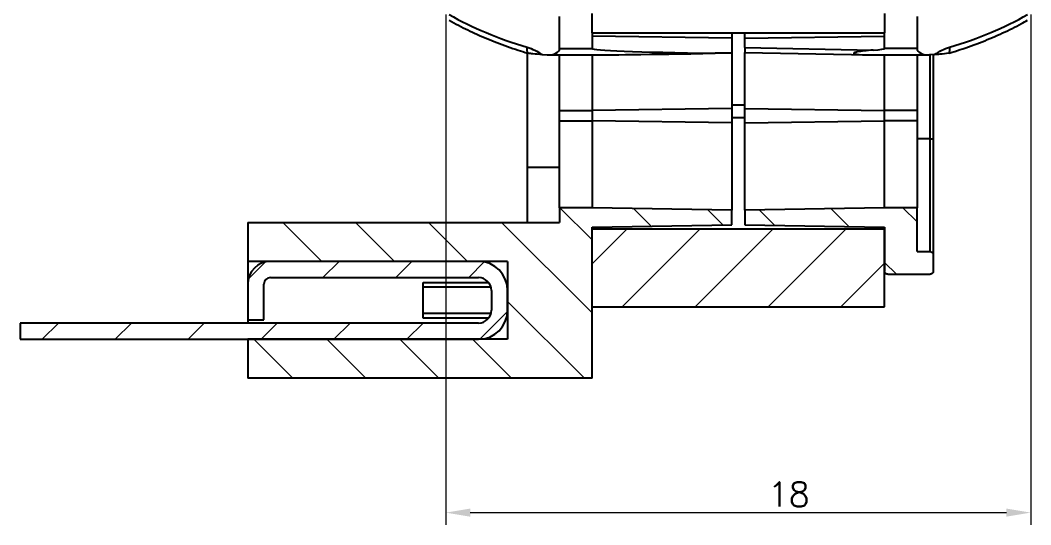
# Model space of a CAD drawing. Header units: millimetres. Extents: x 2517 to 4431, y 863 to 2540.
# Drawn here: x 3211.16 to 3242.26, y 1259.95 to 1275.48 of the extents above; entities that cross this region are included whole.
import ezdxf

# ---------------------------------------------------------------- set-up
doc = ezdxf.new("R2010")
doc.units = ezdxf.units.MM
doc.layers.add('填充', color=3, linetype='Continuous', lineweight=9)
doc.layers.add('尺寸标注', color=2, linetype='Continuous', lineweight=9)
doc.styles.add('st', font='txt.shx')
doc.dimstyles.new('st0.3', dxfattribs={"dimscale": 0.3, "dimtxt": 2.5, "dimasz": 2.5, "dimexe": 1.25, "dimexo": 0, "dimtad": 1, "dimtoh": 1, "dimdec": 3, "dimdsep": 46, "dimtxsty": 'st', "dimcen": 0, "dimclrd": 256, "dimclre": 256, "dimclrt": 256, "dimadec": 4, "dimazin": 2, "dimtfac": 1, "dimtdec": 3, "dimtmove": 0, "dimatfit": 1, "dimfxl": 0, "dimlwd": -1, "dimlwe": -1, "dimarcsym": 0})

# ---------------------------------------------------------------- blocks, each defined once
blk = doc.blocks.new('*D201')
at = {"layer": 'Defpoints', "color": 0, "ltscale": 0.1, "transparency": 16777216}
for p in [(3224.255, 1275.657), (3242.255, 1275.657), (3242.255, 1260.325)]:
    blk.add_point(p, dxfattribs=at)
at = {"layer": '尺寸标注', "ltscale": 0.1, "transparency": 16777216}
for p, q in [((3224.255, 1275.657), (3224.255, 1259.95)), ((3242.255, 1275.657), (3242.255, 1259.95)), ((3225.005, 1260.325), (3241.505, 1260.325))]:
    blk.add_line(p, q, dxfattribs=at)
for points in [[(3225.005, 1260.45), (3225.005, 1260.2), (3224.255, 1260.325)], [(3241.505, 1260.45), (3241.505, 1260.2), (3242.255, 1260.325)]]:
    blk.add_solid(points, dxfattribs=at)
at = {"layer": '尺寸标注', "ltscale": 0.1, "transparency": 16777216, "insert": (3234.808, 1260.888), "char_height": 0.75, "attachment_point": 5, "style": 'st'}
blk.add_mtext('18', dxfattribs=at)

msp = doc.modelspace()

# ---------------------------------------------------------------- hatches: boundary and pattern name
at = {"layer": '填充', "linetype": 'Continuous', "lineweight": 18}
h = msp.add_hatch(dxfattribs=at)
h.set_pattern_fill('ANSI31', color=256, scale=0.5, angle=90, style=0)
h.set_pattern_definition([(135, (3368.8732, 1101.658), (-1.122532, -1.122532), [])])
edge = h.paths.add_edge_path(flags=0)
edge.add_line((3233.0555, 1269.1858), (3233.0555, 1269.6357))
edge.add_spline(control_points=[(3233.0555, 1269.6357), (3231.6222, 1269.6607), (3230.1888, 1269.6857), (3228.7555, 1269.7107)], knot_values=[0.0000002, 0.0000002, 0.0000002, 0.0000002, 0.0043009, 0.0043009, 0.0043009, 0.0043009], weights=[1, 1, 1, 1], degree=3, periodic=0)
edge.add_line((3228.7555, 1269.7107), (3227.7555, 1269.7107))
edge.add_line((3227.7555, 1269.7107), (3227.7555, 1269.2602))
edge.add_line((3227.7555, 1269.2602), (3218.1555, 1269.2602))
edge.add_line((3218.1555, 1269.2602), (3218.1555, 1268.0602))
edge.add_line((3218.1555, 1268.0602), (3226.1555, 1268.0602))
edge.add_line((3226.1555, 1268.0602), (3226.1555, 1265.6602))
edge.add_line((3226.1555, 1265.6602), (3218.1555, 1265.6602))
edge.add_line((3218.1555, 1265.6602), (3218.1555, 1264.4602))
edge.add_line((3218.1555, 1264.4602), (3228.7555, 1264.4602))
edge.add_line((3228.7555, 1264.4602), (3228.7555, 1269.1107))
edge.add_spline(control_points=[(3228.7555, 1269.1107), (3230.1888, 1269.1357), (3231.6222, 1269.1607), (3233.0555, 1269.1858)], knot_values=[0.0000002, 0.0000002, 0.0000002, 0.0000002, 0.0043009, 0.0043009, 0.0043009, 0.0043009], weights=[1, 1, 1, 1], degree=3, periodic=0)
h = msp.add_hatch(dxfattribs=at)
h.set_pattern_fill('ANSI31', color=256, scale=0.5, angle=90, style=0)
h.set_pattern_definition([(135, (-114.1133, -11.6724), (-1.122532, -1.122532), [])])
edge = h.paths.add_edge_path(flags=0)
edge.add_line((3238.7555, 1268.3607), (3238.7555, 1269.7107))
edge.add_line((3238.7555, 1269.7107), (3237.7555, 1269.7107))
edge.add_spline(control_points=[(3237.7555, 1269.7107), (3236.3222, 1269.6857), (3234.8888, 1269.6607), (3233.4555, 1269.6357)], knot_values=[0.0000002, 0.0000002, 0.0000002, 0.0000002, 0.0043009, 0.0043009, 0.0043009, 0.0043009], weights=[1, 1, 1, 1], degree=3, periodic=0)
edge.add_line((3233.4555, 1269.6357), (3233.4555, 1269.1858))
edge.add_spline(control_points=[(3233.4555, 1269.1858), (3234.8888, 1269.1607), (3236.3222, 1269.1357), (3237.7555, 1269.1107)], knot_values=[0.0000002, 0.0000002, 0.0000002, 0.0000002, 0.0043009, 0.0043009, 0.0043009, 0.0043009], weights=[1, 1, 1, 1], degree=3, periodic=0)
edge.add_line((3237.7555, 1269.1107), (3237.7555, 1267.7606))
edge.add_spline(control_points=[(3237.7555, 1267.7606), (3237.7555, 1267.7516), (3237.7568, 1267.7424), (3237.7592, 1267.7336), (3237.7622, 1267.7229), (3237.7672, 1267.7125), (3237.7736, 1267.7033), (3237.78, 1267.6941), (3237.7881, 1267.6859), (3237.7972, 1267.6794), (3237.8063, 1267.6729), (3237.8166, 1267.6678), (3237.8274, 1267.6647), (3237.8364, 1267.662), (3237.846, 1267.6606), (3237.8555, 1267.6606)], knot_values=[0.0001628, 0.0001628, 0.0001628, 0.0001628, 0.0001903, 0.0001903, 0.0001903, 0.0002241, 0.0002241, 0.0002241, 0.000258, 0.000258, 0.000258, 0.0002919, 0.0002919, 0.0002919, 0.0003206, 0.0003206, 0.0003206, 0.0003206], weights=[1, 1, 1, 1, 1, 1, 1, 1, 1, 1, 1, 1, 1, 1, 1, 1], degree=3, periodic=0)
edge.add_line((3237.8555, 1267.6606), (3239.1555, 1267.6606))
edge.add_spline(control_points=[(3239.1555, 1267.6606), (3239.1607, 1267.6606), (3239.166, 1267.6611), (3239.1712, 1267.6619), (3239.1822, 1267.6636), (3239.1931, 1267.6673), (3239.203, 1267.6726), (3239.2128, 1267.6779), (3239.2219, 1267.685), (3239.2294, 1267.6933), (3239.237, 1267.7016), (3239.2432, 1267.7113), (3239.2476, 1267.7216), (3239.2519, 1267.7319), (3239.2546, 1267.7431), (3239.2553, 1267.7543), (3239.2554, 1267.7564), (3239.2555, 1267.7585), (3239.2555, 1267.7606)], knot_values=[0.0000052, 0.0000052, 0.0000052, 0.0000052, 0.0000209, 0.0000209, 0.0000209, 0.0000548, 0.0000548, 0.0000548, 0.0000886, 0.0000886, 0.0000886, 0.0001225, 0.0001225, 0.0001225, 0.0001564, 0.0001564, 0.0001564, 0.0001628, 0.0001628, 0.0001628, 0.0001628], weights=[1, 1, 1, 1, 1, 1, 1, 1, 1, 1, 1, 1, 1, 1, 1, 1, 1, 1, 1], degree=3, periodic=0)
edge.add_line((3239.2555, 1267.7606), (3239.2555, 1268.2607))
edge.add_spline(control_points=[(3239.2555, 1268.2607), (3239.2555, 1268.2607), (3239.2555, 1268.2607), (3239.2555, 1268.2607), (3239.2555, 1268.2719), (3239.2536, 1268.2832), (3239.2499, 1268.2938), (3239.2461, 1268.3044), (3239.2406, 1268.3144), (3239.2336, 1268.3232), (3239.2266, 1268.3319), (3239.218, 1268.3396), (3239.2085, 1268.3455), (3239.199, 1268.3514), (3239.1883, 1268.3558), (3239.1774, 1268.3582), (3239.1702, 1268.3599), (3239.1629, 1268.3607), (3239.1555, 1268.3607)], knot_values=[0.0001679, 0.0001679, 0.0001679, 0.0001679, 0.0001679, 0.0001679, 0.0001679, 0.0002015, 0.0002015, 0.0002015, 0.0002351, 0.0002351, 0.0002351, 0.0002687, 0.0002687, 0.0002687, 0.0003022, 0.0003022, 0.0003022, 0.0003243, 0.0003243, 0.0003243, 0.0003243], weights=[1, 1, 1, 1, 1, 1, 1, 1, 1, 1, 1, 1, 1, 1, 1, 1, 1, 1, 1], degree=3, periodic=0)
edge.add_line((3239.1555, 1268.3607), (3238.7555, 1268.3607))
h = msp.add_hatch(dxfattribs=at)
h.set_pattern_fill('ANSI31', color=256, scale=0.5, style=0)
h.set_pattern_definition([(45, (-114.1133, -11.6724), (-1.122532, 1.122532), [])])
h.paths.add_polyline_path([(3228.7555, 1269.0607), (3228.7555, 1266.6606), (3237.7555, 1266.6606), (3237.7555, 1269.0607)], flags=0)
h = msp.add_hatch(dxfattribs=at)
h.set_pattern_fill('ANSI31', color=256, scale=0.5, style=0)
h.set_pattern_definition([(45, (3368.8732, 1101.658), (-1.122532, 1.122532), [])])
edge = h.paths.add_edge_path(flags=0)
edge.add_line((3218.1555, 1266.2602), (3218.6555, 1266.2602))
edge.add_line((3218.6555, 1266.2602), (3218.6555, 1267.3602))
edge.add_arc((3218.8555, 1267.3602), 0.2, 90.00004, 180, ccw=False)
edge.add_line((3218.8555, 1267.5602), (3225.2555, 1267.5602))
edge.add_arc((3225.2555, 1267.1602), 0.4, 0, 90, ccw=False)
edge.add_line((3225.6555, 1267.1602), (3225.6555, 1266.5602))
edge.add_arc((3225.2555, 1266.5602), 0.4, 270, 360, ccw=False)
edge.add_line((3225.2555, 1266.1602), (3211.1555, 1266.1602))
edge.add_line((3211.1555, 1266.1602), (3211.1555, 1265.6602))
edge.add_line((3211.1555, 1265.6602), (3225.2555, 1265.6602))
edge.add_arc((3225.2555, 1266.5602), 0.9, 270, 360)
edge.add_line((3226.1555, 1266.5602), (3226.1555, 1267.1602))
edge.add_arc((3225.2555, 1267.1602), 0.9, 0, 90)
edge.add_line((3225.2555, 1268.0602), (3218.8555, 1268.0602))
edge.add_arc((3218.8555, 1267.3602), 0.7, 90.00004, 180)
edge.add_line((3218.1555, 1267.3602), (3218.1555, 1266.2602))

# ---------------------------------------------------------------- linework, layer by layer
at = {"color": 7, "linetype": 'Continuous', "lineweight": 25}
for p, q in [((3227.7555, 1274.6124), (3227.7555, 1275.5936)), ((3228.7555, 1275.0904), (3228.7555, 1275.6904)), ((3237.7555, 1275.6904), (3237.7555, 1275.0904)), ((3238.7555, 1275.5936), (3238.7555, 1274.6124)), ((3228.7555, 1275.0904), (3228.7555, 1274.9936)), ((3228.7555, 1275.0904), (3237.7555, 1275.0904)), ((3228.7555, 1274.9936), (3228.7555, 1274.6124)), ((3233.0555, 1274.926), (3228.7555, 1274.9936)), ((3233.0555, 1275.0904), (3233.0555, 1274.926)), ((3233.0555, 1274.926), (3233.0555, 1274.4736)), ((3233.4555, 1274.926), (3233.4555, 1275.0904)), ((3233.4555, 1274.926), (3237.7555, 1274.9936)), ((3233.4555, 1274.6402), (3233.4555, 1274.926)), ((3237.7555, 1274.9936), (3237.7555, 1275.0904)), ((3237.7555, 1274.6124), (3237.7555, 1274.9936)), ((3227.7555, 1274.6124), (3228.7555, 1274.6124)), ((3233.4555, 1274.6402), (3237.4087, 1274.5636)), ((3233.4555, 1274.6402), (3233.4555, 1274.4907)), ((3233.4555, 1274.4902), (3237.2862, 1274.416)), ((3233.4555, 1272.7682), (3233.4555, 1274.4902)), ((3238.7555, 1274.6124), (3237.7555, 1274.6124)), ((3226.7555, 1274.4769), (3226.7555, 1270.9566)), ((3227.2168, 1274.423), (3227.3729, 1274.4135)), ((3227.4091, 1274.4124), (3228.8183, 1274.4124)), ((3227.7555, 1274.3878), (3227.748, 1274.4124)), ((3227.7555, 1272.7032), (3227.7555, 1274.3878)), ((3233.0555, 1274.4736), (3232.5466, 1274.4638)), ((3233.0555, 1274.4736), (3233.0555, 1272.7682)), ((3237.6927, 1274.4124), (3239.1019, 1274.4124)), ((3237.7555, 1272.7032), (3237.7555, 1274.4124)), ((3238.7577, 1274.4124), (3238.7555, 1274.3878)), ((3238.7555, 1274.3878), (3238.7555, 1272.7032)), ((3239.2942, 1274.423), (3239.1381, 1274.4135)), ((3239.2555, 1274.4206), (3239.2555, 1271.8077)), ((3227.7555, 1272.7032), (3228.7555, 1272.7032)), ((3227.7555, 1272.3837), (3227.7555, 1272.7032)), ((3233.0555, 1272.7682), (3228.7555, 1272.7032)), ((3228.7555, 1272.7032), (3228.7555, 1272.3837)), ((3233.0555, 1272.7682), (3233.0555, 1272.3288)), ((3233.4555, 1272.7682), (3237.7555, 1272.7032)), ((3233.4555, 1272.3288), (3233.4555, 1272.7682)), ((3238.7555, 1272.7032), (3237.7555, 1272.7032)), ((3237.7555, 1272.3837), (3237.7555, 1272.7032)), ((3238.7555, 1272.7032), (3238.7555, 1272.3837)), ((3227.7555, 1272.3837), (3228.7555, 1272.3837)), ((3227.7555, 1269.7107), (3227.7555, 1272.3837)), ((3228.7555, 1272.3837), (3228.7555, 1269.7107)), ((3233.0555, 1272.3288), (3228.7555, 1272.3837)), ((3233.0555, 1272.3288), (3233.0555, 1269.6357)), ((3233.4555, 1272.3288), (3237.7555, 1272.3837)), ((3233.4555, 1269.6357), (3233.4555, 1272.3288)), ((3237.7555, 1269.7107), (3237.7555, 1272.3837)), ((3238.7555, 1272.3837), (3237.7555, 1272.3837)), ((3238.7555, 1272.3837), (3238.7555, 1269.7107)), ((3239.1555, 1271.8342), (3238.7555, 1271.8342)), ((3239.1555, 1268.3607), (3239.1555, 1271.8342)), ((3239.2555, 1271.8077), (3239.2555, 1268.2607)), ((3226.7555, 1270.9566), (3227.7555, 1270.9566)), ((3226.7555, 1270.9566), (3226.7555, 1269.2602)), ((3228.7555, 1269.7107), (3227.7555, 1269.7107)), ((3227.7555, 1269.7107), (3227.7555, 1269.2602)), ((3233.0555, 1269.6357), (3228.7555, 1269.7107)), ((3233.0555, 1269.1858), (3233.0555, 1269.6357)), ((3237.7555, 1269.7107), (3233.4555, 1269.6357)), ((3233.4555, 1269.6357), (3233.4555, 1269.1858)), ((3238.7555, 1269.7107), (3237.7555, 1269.7107)), ((3238.7555, 1268.3607), (3238.7555, 1269.7107)), ((3218.1555, 1269.2602), (3218.1555, 1268.0602)), ((3218.1555, 1269.2602), (3227.7555, 1269.2602)), ((3228.7555, 1269.1107), (3233.0555, 1269.1858)), ((3228.7555, 1264.4602), (3228.7555, 1269.1107)), ((3228.7555, 1269.0607), (3237.7555, 1269.0607)), ((3228.7555, 1266.6606), (3228.7555, 1269.0607)), ((3233.4555, 1269.1858), (3237.7555, 1269.1107)), ((3237.7555, 1269.1107), (3237.7555, 1267.7606)), ((3237.7555, 1266.6606), (3237.7555, 1269.0607)), ((3238.7555, 1268.3607), (3239.1555, 1268.3607)), ((3239.2555, 1268.2607), (3239.2555, 1267.7606)), ((3226.1555, 1268.0602), (3218.1555, 1268.0602)), ((3218.1555, 1268.0602), (3218.1555, 1267.3602)), ((3225.2555, 1268.0602), (3218.8555, 1268.0602)), ((3226.1555, 1268.0602), (3226.1555, 1265.6602)), ((3237.8555, 1267.6606), (3239.1555, 1267.6606)), ((3218.1555, 1267.3602), (3218.1555, 1266.2602)), ((3218.6555, 1266.2602), (3218.6555, 1267.3602)), ((3218.8555, 1267.5602), (3225.2555, 1267.5602)), ((3223.5555, 1267.4102), (3225.5678, 1267.4102)), ((3223.5555, 1267.2602), (3223.5555, 1267.4102)), ((3226.1201, 1267.4102), (3226.1555, 1267.4102)), ((3223.5555, 1266.4602), (3223.5555, 1267.2602)), ((3225.6555, 1267.1602), (3225.6555, 1266.5602)), ((3226.1555, 1266.5602), (3226.1555, 1267.1602)), ((3223.5555, 1266.3102), (3223.5555, 1266.4602)), ((3228.7555, 1266.6606), (3237.7555, 1266.6606)), ((3211.1555, 1266.1602), (3211.1555, 1265.6602)), ((3225.2555, 1266.1602), (3211.1555, 1266.1602)), ((3218.1555, 1266.2602), (3218.6555, 1266.2602)), ((3218.1555, 1266.2602), (3218.1555, 1266.1602)), ((3225.5677, 1266.3102), (3223.5555, 1266.3102)), ((3226.1555, 1266.3102), (3226.1201, 1266.3102)), ((3211.1555, 1265.6602), (3225.2555, 1265.6602)), ((3218.1555, 1265.6602), (3218.1555, 1264.4602)), ((3226.1555, 1265.6602), (3218.1555, 1265.6602)), ((3228.7555, 1264.4602), (3218.1555, 1264.4602))]:
    msp.add_line(p, q, dxfattribs=at)
at = {"color": 8, "linetype": 'Continuous', "lineweight": 25}
for p, q in [((3228.7555, 1274.4124), (3228.7555, 1272.7032)), ((3239.1555, 1271.8342), (3239.1555, 1274.4145)), ((3233.0555, 1272.8769), (3233.4555, 1272.8769)), ((3233.0555, 1272.4913), (3233.4555, 1272.4913)), ((3225.6428, 1267.2602), (3223.5555, 1267.2602)), ((3226.1555, 1267.2602), (3226.1499, 1267.2602)), ((3223.5555, 1266.4602), (3225.6428, 1266.4602)), ((3226.1499, 1266.4602), (3226.1555, 1266.4602))]:
    msp.add_line(p, q, dxfattribs=at)
at = {"color": 7, "linetype": 'Continuous', "lineweight": 25}
for centre, radius, start, end in [((3226.9338, 1274.584), 0.1882, 159.10253, 218.76925), ((3239.5772, 1274.584), 0.1882, 321.23131, 20.89734), ((3218.8555, 1267.3602), 0.7, 90.00004, 180), ((3225.2555, 1267.1602), 0.9, 0, 90), ((3218.8555, 1267.3602), 0.2, 90.00004, 180), ((3225.2555, 1267.1602), 0.4, 0, 90), ((3225.2555, 1266.5602), 0.9, 270, 0), ((3225.2555, 1266.5602), 0.4, 270, 0)]:
    msp.add_arc(centre, radius, start, end, dxfattribs=at)
for centre, major_axis, ratio, start_param, end_param in [((3231.3438, 1279.6602), (9.8994, 0), 0.5709522, 3.9286449, 4.2307345), ((3235.1672, 1279.6602), (9.8994, 0), 0.5709522, 5.1940435, 5.496133), ((3227.4091, 1274.6124), (0.3464, 0), 0.5773503, 4.6076692, 6.2831853), ((3240.2135, 1274.6124), (11.458, 0), 0.0174551, 3.1415927, 3.9793507), ((3226.2975, 1274.6124), (11.458, 0), 0.0174551, 6.0365261, 6.2831853), ((3239.1019, 1274.6124), (0.3464, 0), 0.5773503, 3.1415927, 4.8171087), ((3240.2135, 1274.6124), (11.458, 0.1989), 0.001824, 3.2462807, 3.979319), ((3226.2975, 1274.6124), (11.458, -0.1989), 0.001824, 6.0365577, 6.1784972)]:
    msp.add_ellipse(centre, major_axis=major_axis, ratio=ratio, start_param=start_param, end_param=end_param, dxfattribs=at)
for points, knots in [([(3224.3566, 1275.4832), (3224.4523, 1275.43), (3224.7334, 1275.2739), (3225.2208, 1275.0382), (3225.8325, 1274.7828), (3226.3514, 1274.5976), (3226.6671, 1274.5007), (3226.7622, 1274.4716)], [0, 0, 0, 0, 0.1241596, 0.3647621, 0.6176894, 0.8849178, 1, 1, 1, 1]), ([(3239.7487, 1274.4716), (3239.8607, 1274.5061), (3240.2005, 1274.6108), (3240.7496, 1274.81), (3241.3787, 1275.078), (3241.8412, 1275.3077), (3242.0926, 1275.4486), (3242.1544, 1275.4832)], [0, 0, 0, 0, 0.1356186, 0.4115352, 0.6731795, 0.9197079, 1, 1, 1, 1]), ([(3226.758, 1274.6512), (3226.8373, 1274.6236), (3226.9977, 1274.5677), (3227.1432, 1274.4716), (3227.2168, 1274.423)], [0, 0, 0, 0, 0.49414883, 1, 1, 1, 1]), ([(3237.4087, 1274.5636), (3237.309, 1274.5558), (3237.1441, 1274.5429), (3236.9643, 1274.5184), (3236.8769, 1274.4985), (3236.8454, 1274.4891), (3236.8265, 1274.4818), (3236.8145, 1274.4747), (3236.8091, 1274.4698), (3236.8068, 1274.4651), (3236.8072, 1274.461), (3236.8105, 1274.4565), (3236.8218, 1274.4493), (3236.8741, 1274.4346), (3237.0723, 1274.4184), (3237.2624, 1274.4162), (3237.4087, 1274.4144)], [0, 0, 0, 0, 0.2402458, 0.397482, 0.4355172, 0.4573922, 0.4780245, 0.486006, 0.4940553, 0.4985895, 0.5031467, 0.5083707, 0.5169155, 0.5417751, 0.6474197, 1, 1, 1, 1]), ([(3239.2942, 1274.423), (3239.366, 1274.4705), (3239.5114, 1274.5668), (3239.6719, 1274.6228), (3239.753, 1274.6512)], [0, 0, 0, 0, 0.4942481, 1, 1, 1, 1]), ([(3226.7871, 1274.4661), (3226.7779, 1274.4676), (3226.7675, 1274.4692), (3226.7627, 1274.4711), (3226.7621, 1274.4713)], [0, 0, 0, 0, 0.87891297, 1, 1, 1, 1]), ([(3227.2168, 1274.423), (3227.1165, 1274.4306), (3226.9536, 1274.4429), (3226.8333, 1274.4597), (3226.7871, 1274.4661)], [0, 0, 0, 0, 0.6154025, 1, 1, 1, 1]), ([(3239.7239, 1274.4661), (3239.6397, 1274.4549), (3239.5151, 1274.4384), (3239.3482, 1274.4267), (3239.2942, 1274.423)], [0, 0, 0, 0, 0.6759665, 1, 1, 1, 1]), ([(3239.7488, 1274.4713), (3239.7484, 1274.4711), (3239.744, 1274.4692), (3239.7334, 1274.4676), (3239.7239, 1274.4661)], [0, 0, 0, 0, 0.1047967, 1, 1, 1, 1]), ([(3239.1555, 1271.8342), (3239.1656, 1271.8339), (3239.1858, 1271.8334), (3239.213, 1271.8297), (3239.2355, 1271.8242), (3239.2512, 1271.8168), (3239.2554, 1271.811), (3239.2555, 1271.8079), (3239.2555, 1271.8077)], [0, 0, 0, 0, 0.17843826, 0.35650748, 0.54406278, 0.75617657, 0.98738888, 1, 1, 1, 1]), ([(3239.1555, 1268.3607), (3239.1629, 1268.3602), (3239.1814, 1268.359), (3239.2095, 1268.347), (3239.2351, 1268.3244), (3239.2517, 1268.2945), (3239.2555, 1268.2719), (3239.2555, 1268.2607), (3239.2555, 1268.2607)], [0, 0, 0, 0, 0.141026, 0.3557062, 0.5703899, 0.7850866, 0.9997856, 1, 1, 1, 1]), ([(3237.8555, 1267.6606), (3237.846, 1267.6614), (3237.8253, 1267.6632), (3237.796, 1267.678), (3237.7721, 1267.7022), (3237.7579, 1267.7312), (3237.7562, 1267.7515), (3237.7555, 1267.7606)], [0, 0, 0, 0, 0.1817956, 0.3964467, 0.6111041, 0.8257647, 1, 1, 1, 1]), ([(3239.2555, 1267.7606), (3239.2555, 1267.7585), (3239.2552, 1267.7452), (3239.2493, 1267.7208), (3239.2309, 1267.692), (3239.2039, 1267.671), (3239.1772, 1267.6617), (3239.1607, 1267.6609), (3239.1555, 1267.6606)], [0, 0, 0, 0, 0.04090529, 0.25557105, 0.47023542, 0.68489721, 0.89955001, 1, 1, 1, 1])]:
    msp.add_open_spline(points, degree=3, knots=knots, dxfattribs=at)

# ---------------------------------------------------------------- dimensions: what is measured, and where the dimension line sits
at = {"layer": '尺寸标注', "ltscale": 0.1}
dim = msp.add_linear_dim(base=(3242.2555, 1260.3252), p1=(3224.2555, 1275.657), p2=(3242.2555, 1275.657), dimstyle='st0.3', override={"dimtol": 0, "dimlim": 0, "dimtp": 0, "dimtm": 0, "dimtfac": 1, "dimtdec": 3, "dimtolj": 0, "dimtzin": 8}, dxfattribs=at)
dim.commit()
dim.dimension.update_dxf_attribs({"geometry": '*D201', "text_midpoint": (3234.8075, 1260.3252), "dimtype": 160})

doc.saveas('drawing.dxf')
